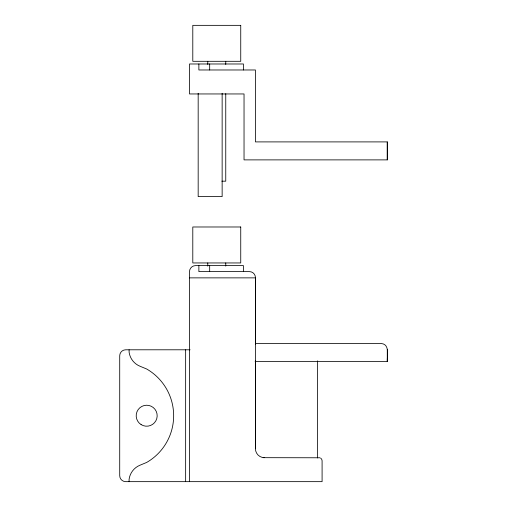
<?xml version="1.0" encoding="UTF-8"?>
<svg xmlns="http://www.w3.org/2000/svg" width="507" height="507" viewBox="0 0 507 507"><rect width="100%" height="100%" fill="white"/><g stroke="black" fill="none" stroke-linecap="round" stroke-linejoin="round"><path stroke-width="0.76" d="M264.413 457.675A8.993 8.993 0 0 1 255.427 448.682L255.427 360.902M255.427 344.297L255.427 277.608A5.995 5.995 0 0 0 249.431 271.613L198.871 271.613L198.871 265.617M317.502 457.96L317.502 360.845M255.116 361.516L387.285 361.516C386.961 355.984 390.092 344.177 381.289 343.537L255.427 343.537M243.436 69.979L243.436 63.983L189.498 63.983L189.498 93.953L244.038 93.953L244.038 159.882L387.285 159.882L387.285 141.903L255.427 141.903L255.427 69.979L198.871 69.979L198.871 63.983M221.882 181.183L225.754 181.183L225.754 93.643M189.498 277.868L255.427 277.868L255.427 448.682M190.087 349.792L125.711 349.792A5.995 5.995 0 0 0 119.715 355.787L119.715 475.655A5.995 5.995 0 0 0 125.711 481.65L322.091 481.65L322.091 460.673L321.685 459.177L320.589 458.075M263.165 457.675L319.866 457.777M129.082 349.792L129.127 352.416A17.751 17.751 0 0 0 140.179 366.314L146.688 369.007A53.945 53.945 0 0 1 146.688 462.435L139.894 465.249A17.751 17.751 0 0 0 129.089 479.33L129.089 481.65M387.285 141.903L387.285 159.882M387.285 349.532L387.285 361.516M243.436 271.613L243.436 265.617L195.493 265.617C192.28 265.598 189.479 268.406 189.498 271.613L189.498 481.65M225.754 61.309L225.754 64.465M225.754 262.949L225.754 266.099M222.142 93.294L222.142 196.608L198.174 196.608L198.174 93.294M209.676 63.983L209.676 69.979M209.676 265.617L209.676 271.613M207.775 61.309L207.775 64.465M207.775 262.949L207.775 266.099M185.644 349.792L185.644 481.65M240.743 25.35L192.793 25.35L192.793 61.309L240.743 61.309L240.743 25.35M240.743 226.984L192.793 226.984L192.793 262.949L240.743 262.949L240.743 226.984M141.111 424.606A10.489 10.489 0 0 0 157.17 416.101A10.489 10.489 0 0 0 141.776 406.449A10.489 10.489 0 0 0 141.111 424.606"/></g></svg>
